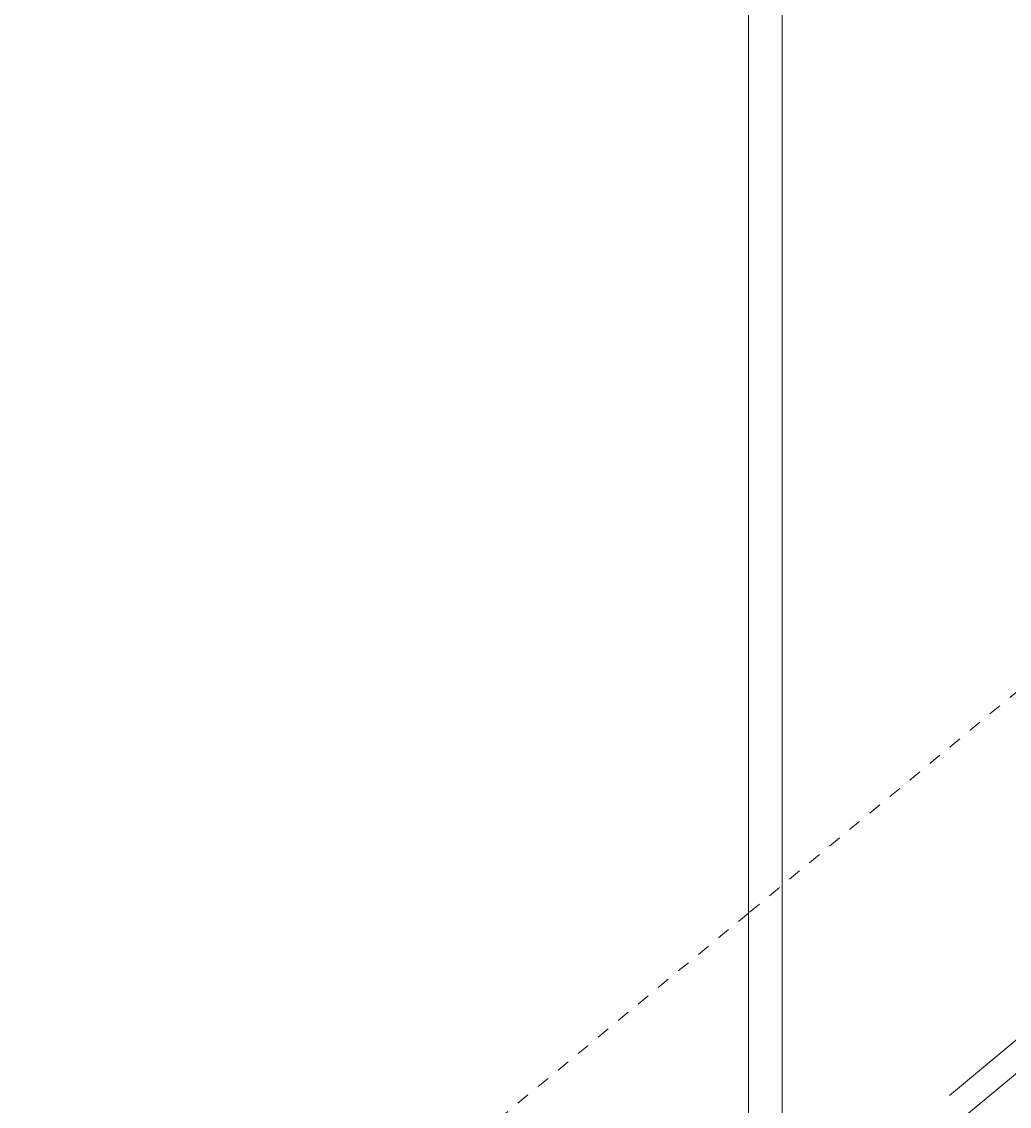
# Model space of a CAD drawing. Header units: inches. Extents: x -6 to 195, y -3 to 126.
# Drawn here: x 173.83 to 181.43, y 47.67 to 56.02 of the extents above; entities that cross this region are included whole.
import ezdxf

# ---------------------------------------------------------------- set-up
doc = ezdxf.new("R2010")
doc.units = ezdxf.units.IN
doc.linetypes.add('HIDDEN', pattern=[1.905, 1.27, -0.635])
doc.layers.add('ZANO_R', color=7, linetype='Continuous', lineweight=0)
doc.layers.add('ZANO_R_przerywana', color=250, linetype='HIDDEN', lineweight=0)

msp = doc.modelspace()

# ---------------------------------------------------------------- linework, layer by layer
at = {"layer": 'ZANO_R'}
for p, q in [((179.6798, 57.18639), (179.6798, 44.52105)), ((179.4209, 44.6246), (179.4209, 56.32513))]:
    msp.add_line(p, q, dxfattribs=at)
at = {"layer": 'ZANO_R_przerywana', "ltscale": 0.05}
for p, q in [((187.37499, 55.71349), (179.4209, 49.15501)), ((179.4209, 49.15501), (173.82594, 44.54174))]:
    msp.add_line(p, q, dxfattribs=at)
at = {"layer": 'ZANO_R_przerywana'}
for p, q in [((187.7968, 53.44134), (179.4209, 46.46073)), ((178.15639, 45.14971), (187.7968, 53.18418))]:
    msp.add_line(p, q, dxfattribs=at)

doc.saveas('drawing.dxf')
